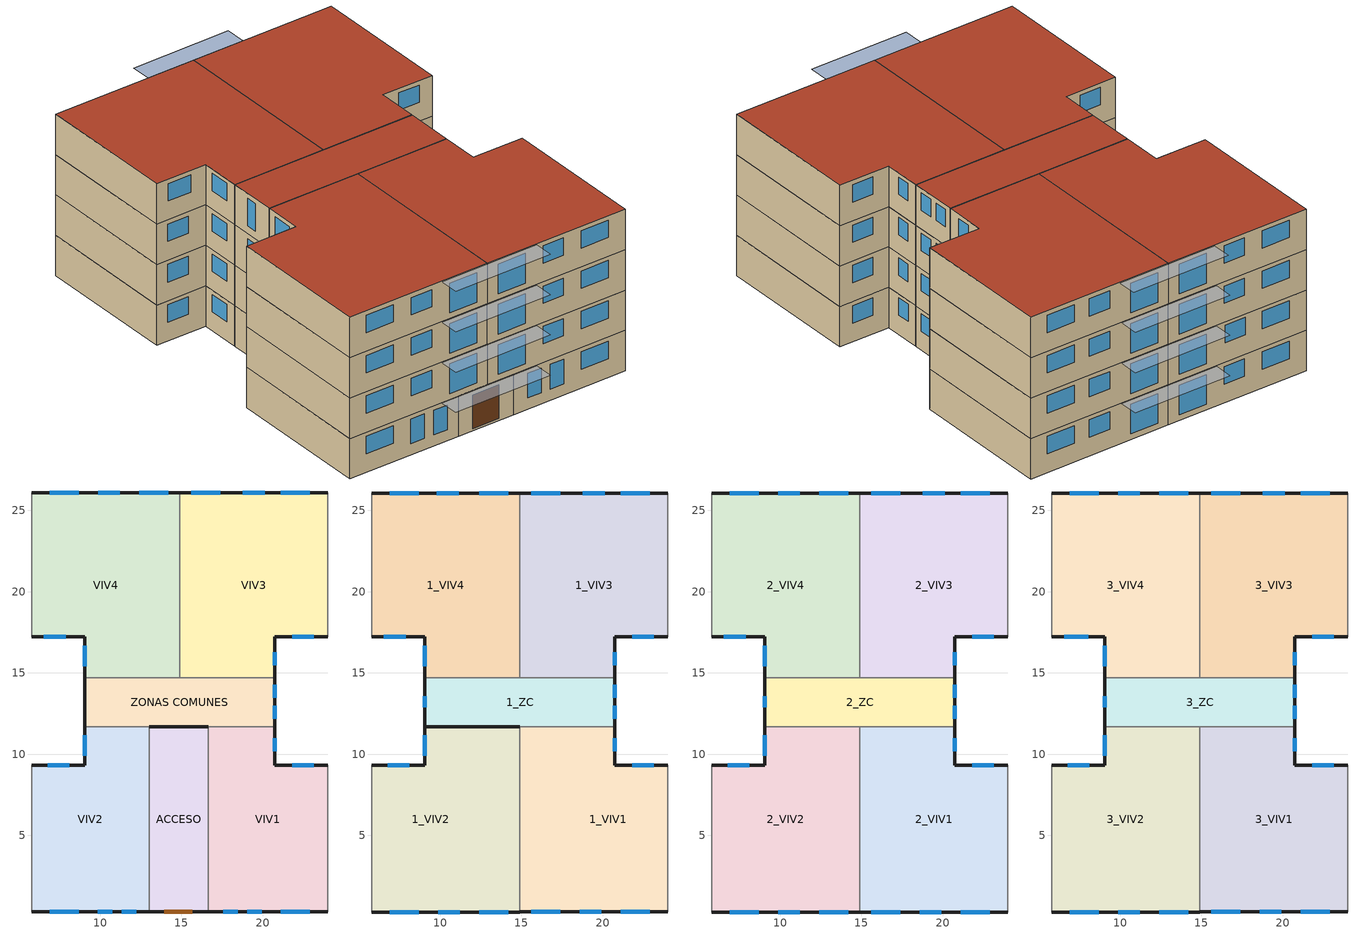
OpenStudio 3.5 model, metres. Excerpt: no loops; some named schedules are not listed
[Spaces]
ZONAS COMUNES
 floor ground: 20.76,14.69 20.76,11.67 9.04,11.67 9.04,14.69 z0
 wall outside: 20.76,11.67 20.76,14.69 / 9.04,14.69 9.04,11.67 z0:2.5; 16.65,11.67,2.5 13.01,11.67,0 16.65,11.67,0; 13.01,11.67,2.5 13.01,11.67,0 16.65,11.67,2.5
 wall to VIV2: 9.04,11.67 13.01,11.67 z0:2.5
 wall to VIV1: 16.65,11.67 20.76,11.67 z0:2.5
 wall to VIV3: 20.76,14.69 14.9,14.69 z0:2.5
 wall to VIV4: 14.9,14.69 9.04,14.69 z0:2.5
 window: 20.76,12.17 20.76,12.97 / 20.76,13.46 20.76,14.26 z1.16:2.24
VIV4
 floor ground: 14.9,26.07 14.9,14.69 9.04,14.69 9.04,17.23 5.79,17.23 5.79,26.07 z0
 wall outside: 14.9,26.07 5.79,26.07 / 5.79,17.23 9.04,17.23 9.04,14.69 z0:2.5
 wall to VIV3: 14.9,14.69 14.9,26.07 z0:2.5
 wall adiabatic (CTE_2013_Medianera_D): 5.79,26.07 5.79,17.23 z0:2.5
 window: 9.04,16.66 9.04,15.41 / 8.69,26.07 6.9,26.07 / 11.21,26.07 9.87,26.07 / 6.54,17.23 7.89,17.23 z1.16:2.24; 14.19,26.07 12.4,26.07 z0.36:2.19
VIV2
 floor ground: 13.01,11.67 13.01,0.28 5.79,0.28 5.79,9.32 9.04,9.32 9.04,11.67 z0
 wall outside: 5.79,0.28 13.01,0.28 / 9.04,11.67 9.04,9.32 5.79,9.32 z0:2.5
 wall to ACCESO: 13.01,0.28 13.01,11.67 z0:2.5
 wall adiabatic (CTE_2013_Medianera_D): 5.79,9.32 5.79,0.28 z0:2.5
 window: 11.34,0.28 12.24,0.28 / 9.84,0.28 10.74,0.28 z0.69:2.21; 6.9,0.28 8.69,0.28 / 9.04,11.15 9.04,9.9 / 8.11,9.32 6.77,9.32 z1.16:2.24
VIV1
 floor ground: 20.76,11.67 20.76,9.32 24.01,9.32 24.01,0.28 16.65,0.28 16.65,11.67 z0
 wall outside: 16.65,0.28 24.01,0.28 / 24.01,9.32 20.76,9.32 20.76,11.67 z0:2.5
 wall adiabatic (CTE_2013_Medianera_D): 24.01,0.28 24.01,9.32 z0:2.5
 wall to ACCESO: 16.65,11.67 16.65,0.28 z0:2.5
 window: 21.12,0.28 22.91,0.28 / 23.16,9.32 21.82,9.32 z1.16:2.24; 19.06,0.28 19.96,0.28 / 17.56,0.28 18.46,0.28 z0.69:2.21; 20.76,10.19 20.76,10.99 z1.2:2.28
ACCESO
 floor ground: 16.65,11.67 16.65,0.28 13.01,0.28 13.01,11.67 z0
 wall outside: 16.65,11.67 13.01,11.67 / 13.01,0.28 16.65,0.28 z0:2.5
 door: 13.95,0.28 15.66,0.28 z0.12:2.19
VIV3
 floor ground: 24.01,26.07 24.01,17.23 20.76,17.23 20.76,14.69 14.9,14.69 14.9,26.07 z0
 wall outside: 24.01,26.07 14.9,26.07 / 20.76,14.69 20.76,17.23 24.01,17.23 z0:2.5
 wall adiabatic (CTE_2013_Medianera_D): 24.01,17.23 24.01,26.07 z0:2.5
 window: 17.41,26.07 15.62,26.07 z0.36:2.19; 20.13,26.07 18.79,26.07 / 22.91,26.07 21.12,26.07 / 20.76,15.46 20.76,16.27 / 21.81,17.23 23.15,17.23 z1.16:2.24
1_ZC
 floor to ZONAS COMUNES: 20.76,14.69 20.76,11.67 9.04,11.67 9.04,14.69 z2.5
 wall outside: 9.04,14.69 9.04,11.67 / 20.76,11.67 20.76,14.69 z2.5:5
 wall to 1_VIV3: 20.76,14.69 14.9,14.69 z2.5:5
 wall to 1_VIV4: 14.9,14.69 9.04,14.69 z2.5:5
 wall to 1_VIV1: 14.9,11.67,5 14.9,11.67,2.5 19.92,11.67,4.64 20.76,11.67,4.5 20.76,11.67,5
 wall to 1_VIV2: 9.04,11.67 14.9,11.67 z2.5:5
 window: 9.04,13.56 9.04,12.89 z3:4.7; 20.76,12.17 20.76,12.97 / 20.76,13.46 20.76,14.26 z3.66:4.74
1_VIV2
 floor to VIV2: 13.01,11.67 13.01,0.28 5.79,0.28 5.79,9.32 9.04,9.32 9.04,11.67 z2.5
 floor to ACCESO: 14.9,11.67 14.9,0.28 13.01,0.28 13.01,11.67 z2.5
 wall outside: 5.79,0.28 14.9,0.28 / 9.04,11.67 9.04,9.32 5.79,9.32 z2.5:5; 14.9,11.67,5 14.9,11.67,2.5 10.16,11.67,2.5 9.04,11.67,4.32 9.04,11.67,5; 14.9,11.67,5 14.9,11.67,2.5 14.18,11.67,2.5 10.17,11.67,4.52 12.88,11.67,5
 wall to 1_VIV1: 14.9,0.28 14.9,11.67 z2.5:5
 wall adiabatic (CTE_2013_Medianera_D): 5.79,9.32 5.79,0.28 z2.5:5
 window: 12.4,0.28 14.19,0.28 z2.86:4.69; 9.87,0.28 11.21,0.28 / 6.9,0.28 8.69,0.28 / 9.04,11.15 9.04,9.9 / 8.11,9.32 6.77,9.32 z3.66:4.74
1_VIV4
 floor to VIV4: 14.9,26.07 14.9,14.69 9.04,14.69 9.04,17.23 5.79,17.23 5.79,26.07 z2.5
 wall outside: 14.9,26.07 5.79,26.07 / 5.79,17.23 9.04,17.23 9.04,14.69 z2.5:5
 wall to 1_VIV3: 14.9,14.69 14.9,26.07 z2.5:5
 wall adiabatic (CTE_2013_Medianera_D): 5.79,26.07 5.79,17.23 z2.5:5
 window: 14.19,26.07 12.4,26.07 z2.86:4.69; 8.69,26.07 6.9,26.07 / 9.04,16.66 9.04,15.41 z3.66:4.74; 6.54,17.23 7.89,17.23 z3.65:4.74; 11.15,26.07 9.81,26.07 z3.71:4.78
1_VIV3
 floor to VIV3: 24.01,26.07 24.01,17.23 20.76,17.23 20.76,14.69 14.9,14.69 14.9,26.07 z2.5
 wall outside: 24.01,26.07 14.9,26.07 / 20.76,14.69 20.76,17.23 24.01,17.23 z2.5:5
 wall adiabatic (CTE_2013_Medianera_D): 24.01,17.23 24.01,26.07 z2.5:5
 window: 17.41,26.07 15.62,26.07 z2.86:4.69; 20.13,26.07 18.79,26.07 / 22.91,26.07 21.12,26.07 / 20.76,15.46 20.76,16.27 / 21.81,17.23 23.15,17.23 z3.66:4.74
1_VIV1
 floor to VIV1: 20.76,11.67 20.76,9.32 24.01,9.32 24.01,0.28 16.65,0.28 16.65,11.67 z2.5
 floor to ACCESO: 16.65,11.67 16.65,0.28 14.9,0.28 14.9,11.67 z2.5
 wall outside: 24.01,9.32 20.76,9.32 20.76,11.67 / 14.9,0.28 24.01,0.28 z2.5:5
 wall adiabatic (CTE_2013_Medianera_D): 24.01,0.28 24.01,9.32 z2.5:5
 window: 20.76,10.17 20.76,10.97 / 23.16,9.32 21.82,9.32 / 21.12,0.28 22.91,0.28 / 18.59,0.28 19.93,0.28 z3.66:4.74; 15.62,0.28 17.41,0.28 z2.86:4.69
2_VIV4
 floor to 1_VIV4: 14.9,26.07 14.9,14.69 9.04,14.69 9.04,17.23 5.79,17.23 5.79,26.07 z5
 wall outside: 5.79,17.23 9.04,17.23 9.04,14.69 / 14.9,26.07 5.79,26.07 z5:7.5
 wall to 2_ZC: 9.04,14.69 14.9,14.69 z5:7.5
 wall to 2_VIV3: 14.9,14.69 14.9,26.07 z5:7.5
 wall adiabatic (CTE_2013_Medianera_D): 5.79,26.07 5.79,17.23 z5:7.5
 window: 11.21,26.07 9.87,26.07 / 8.69,26.07 6.9,26.07 / 9.04,16.66 9.04,15.41 / 6.54,17.23 7.89,17.23 z6.16:7.24; 14.19,26.07 12.4,26.07 z5.36:7.19
2_VIV1
 floor to 1_VIV1: 20.76,11.67 20.76,9.32 24.01,9.32 24.01,0.28 14.9,0.28 14.9,11.67 z5
 wall outside: 24.01,9.32 20.76,9.32 20.76,11.67 / 14.9,0.28 24.01,0.28 z5:7.5
 wall adiabatic (CTE_2013_Medianera_D): 24.01,0.28 24.01,9.32 z5:7.5
 wall to 2_VIV2: 14.9,11.67 14.9,0.28 z5:7.5
 wall to 2_ZC: 20.76,11.67 14.9,11.67 z5:7.5
 window: 20.76,10.17 20.76,10.97 / 18.59,0.28 19.93,0.28 / 21.12,0.28 22.91,0.28 / 23.16,9.32 21.82,9.32 z6.16:7.24; 15.62,0.28 17.41,0.28 z5.36:7.19
2_VIV2
 floor to 1_VIV2: 14.9,11.67 14.9,0.28 5.79,0.28 5.79,9.32 9.04,9.32 9.04,11.67 z5
 wall outside: 9.04,11.67 9.04,9.32 5.79,9.32 / 5.79,0.28 14.9,0.28 z5:7.5
 wall adiabatic (CTE_2013_Medianera_D): 5.79,9.32 5.79,0.28 z5:7.5
 wall to 2_ZC: 14.9,11.67 9.04,11.67 z5:7.5
 window: 9.04,11.15 9.04,9.9 / 9.87,0.28 11.21,0.28 / 6.9,0.28 8.69,0.28 / 8.11,9.32 6.77,9.32 z6.16:7.24; 12.4,0.28 14.19,0.28 z5.36:7.19
2_VIV3
 floor to 1_VIV3: 24.01,26.07 24.01,17.23 20.76,17.23 20.76,14.69 14.9,14.69 14.9,26.07 z5
 wall outside: 24.01,26.07 14.9,26.07 / 20.76,14.69 20.76,17.23 24.01,17.23 z5:7.5
 wall adiabatic (CTE_2013_Medianera_D): 24.01,17.23 24.01,26.07 z5:7.5
 wall to 2_ZC: 14.9,14.69 20.76,14.69 z5:7.5
 window: 20.13,26.07 18.79,26.07 / 22.91,26.07 21.12,26.07 / 20.76,15.46 20.76,16.27 / 21.81,17.23 23.15,17.23 z6.16:7.24; 17.41,26.07 15.62,26.07 z5.36:7.19
2_ZC
 floor to 1_ZC: 20.76,14.69 20.76,11.67 9.04,11.67 9.04,14.69 z5
 wall outside: 20.76,11.67 20.76,14.69 / 9.04,14.69 9.04,11.67 z5:7.5
 window: 20.76,12.17 20.76,12.97 / 20.76,13.46 20.76,14.26 z6.16:7.24; 9.04,13.56 9.04,12.89 z5.5:7.2
3_ZC
 floor to 2_ZC: 20.76,14.69 20.76,11.67 9.04,11.67 9.04,14.69 z7.5
 wall outside: 20.76,11.67 20.76,14.69 / 9.04,14.69 9.04,11.67 z7.5:10
 wall to 3_VIV3: 20.76,14.69 14.9,14.69 z7.5:10
 wall to 3_VIV2: 9.04,11.67 14.9,11.67 z7.5:10
 wall to 3_VIV4: 14.9,14.69 9.04,14.69 z7.5:10
 wall to 3_VIV1: 14.9,11.67 20.76,11.67 z7.5:10
 window: 20.76,12.17 20.76,12.97 / 20.76,13.46 20.76,14.26 z8.66:9.74; 9.04,13.56 9.04,12.89 z8:9.7
 roof outside: 20.76,11.67 20.76,14.69 9.04,14.69 9.04,11.67 z10
3_VIV2
 floor to 2_VIV2: 14.9,11.67 14.9,0.28 5.79,0.28 5.79,9.32 9.04,9.32 9.04,11.67 z7.5
 wall outside: 5.79,0.28 14.9,0.28 / 9.04,11.67 9.04,9.32 5.79,9.32 z7.5:10
 wall adiabatic (CTE_2013_Medianera_D): 5.79,9.32 5.79,0.28 z7.5:10
 wall to 3_VIV1: 14.9,0.28 14.9,11.67 z7.5:10
 window: 12.4,0.28 14.19,0.28 z7.86:9.69; 6.9,0.28 8.69,0.28 / 9.87,0.28 11.21,0.28 / 9.04,11.15 9.04,9.9 / 8.11,9.32 6.77,9.32 z8.66:9.74
 roof outside: 14.9,0.28 14.9,11.67 9.04,11.67 9.04,9.32 5.79,9.32 5.79,0.28 z10
3_VIV3
 floor to 2_VIV3: 24.01,26.07 24.01,17.23 20.76,17.23 20.76,14.69 14.9,14.69 14.9,26.07 z7.5
 wall outside: 20.76,14.69 20.76,17.23 24.01,17.23 / 24.01,26.07 14.9,26.07 z7.5:10
 wall adiabatic (CTE_2013_Medianera_D): 24.01,17.23 24.01,26.07 z7.5:10
 wall to 3_VIV4: 14.9,26.07 14.9,14.69 z7.5:10
 window: 20.76,15.46 20.76,16.27 / 20.13,26.07 18.79,26.07 / 22.91,26.07 21.12,26.07 / 21.81,17.23 23.15,17.23 z8.66:9.74; 17.41,26.07 15.62,26.07 z7.86:9.69
 roof outside: 20.76,14.69 20.76,17.23 24.01,17.23 24.01,26.07 14.9,26.07 14.9,14.69 z10
3_VIV1
 floor to 2_VIV1: 20.76,11.67 20.76,9.32 24.01,9.32 24.01,0.28 14.9,0.28 14.9,11.67 z7.5
 wall outside: 14.9,0.28 24.01,0.28 / 24.01,9.32 20.76,9.32 20.76,11.67 z7.5:10
 wall adiabatic (CTE_2013_Medianera_D): 24.01,0.28 24.01,9.32 z7.5:10
 window: 20.76,10.17 20.76,10.97 / 18.59,0.28 19.93,0.28 / 21.12,0.28 22.91,0.28 / 23.16,9.32 21.82,9.32 z8.66:9.74; 15.62,0.28 17.41,0.28 z7.86:9.69
 roof outside: 24.01,0.28 24.01,9.32 20.76,9.32 20.76,11.67 14.9,11.67 14.9,0.28 z10
3_VIV4
 floor to 2_VIV4: 14.9,26.07 14.9,14.69 9.04,14.69 9.04,17.23 5.79,17.23 5.79,26.07 z7.5
 wall outside: 5.79,17.23 9.04,17.23 9.04,14.69 / 14.9,26.07 5.79,26.07 z7.5:10
 wall adiabatic (CTE_2013_Medianera_D): 5.79,26.07 5.79,17.23 z7.5:10
 window: 9.04,16.66 9.04,15.41 / 8.69,26.07 6.9,26.07 / 11.21,26.07 9.87,26.07 / 6.55,17.23 8.04,17.23 z8.66:9.74; 14.19,26.07 12.4,26.07 z7.86:9.69
 roof outside: 14.9,14.69 14.9,26.07 5.79,26.07 5.79,17.23 9.04,17.23 9.04,14.69 z10
shading: 18.03,26.07 18.03,27.32 11.78,27.32 11.78,26.07 z2.5; 18.03,26.07 18.03,27.32 11.78,27.32 11.78,26.07 z5; 18.03,26.07 18.03,27.32 11.78,27.32 11.78,26.07 z7.5; 11.85,-0.97 18.1,-0.97 18.1,0.28 11.85,0.28 z2.5; 11.85,-0.97 18.1,-0.97 18.1,0.28 11.85,0.28 z5; 11.85,-0.97 18.1,-0.97 18.1,0.28 11.85,0.28 z7.5; 18.14,26.07 18.14,27.32 11.89,27.32 11.89,26.07 z10; 18.11,-0.97 18.11,0.28 11.86,0.28 11.86,-0.97 z10; 18.03,26.07 18.03,27.32 11.78,27.32 11.78,26.07 z2.5
[Site]
D3_peninsula: Latitude {deg}=40.68; Longitude {deg}=-4.13; Time Zone {hr}=1; Elevation {m}=667; Terrain=City
[Building]
ResBloque01_EN0V0: North Axis {deg}=0; Space Type=CTE_AR24B; Default Schedule Set=CTE_R24B; Standards Number of Stories=4; Standards Number of Above Ground Stories=4; Standards Number of Living Units=16; Nominal Floor to Ceiling Height {m}=3.2
[ClimateZones]
Climate Zone Institution Name 1=ASHRAE; Climate Zone Document Name 1=ANSI/ASHRAE Standard 169; Climate Zone Document Year 1=2006; Climate Zone Institution Name 2=CEC; Climate Zone Document Name 2=California Climate Zone Descriptions; Climate Zone Document Year 2=1995
[SizingPeriod:DesignDay] Barometric Pressure {Pa}=100965; Wind Speed {m/s}=2.8; Wind Direction {deg}=0; Rain Indicator=No; Snow Indicator=No; Day of Month=15; Humidity Condition Type=DewPoint; Dry-Bulb Temperature Range Modifier Type=DefaultMultipliers; Solar Model Indicator=ASHRAEClearSky
Name | Maximum Dry-Bulb Temperature {C} | Daily Dry-Bulb Temperature Range {deltaC} | Sky Clearness | Month | Day Type | Daylight Saving Time Indicator | Wetbulb or DewPoint at Maximum Dry-Bulb {C}
Winter 0.4% Dry Bulb Temperature | 6.7 | 9.8 | 0 | 1 | WinterDesignDay | No | -4.9
Summer 99.6% Dry Bulb Temperature | 34.1 | 12.6 | 1 | 7 | SummerDesignDay | Yes | 10.7
[Material] Thermal Absorptance=0.6; Solar Absorptance=0.6; Visible Absorptance=0.6
Name | Roughness | Thickness {m} | Conductivity {W/m-K} | Density {kg/m3} | Specific Heat {J/kg-K}
0_Mobiliario_Residencial | MediumRough | 0.1 | 1000 | 450 | 1200
CTE_Ref_Enlucido de yeso [1000 < d < 1300] | Rough | 0.015 | 0.57 | 1100 | 1000
CTE_Ref_Fábrica de tabicón cerámico de LH doble [60 mm < e < 90 mm] | Rough | 0.07 | 0.44 | 930 | 1000
[WindowMaterial:SimpleGlazingSystem]
CTE_2013_soloVidrio_D_2.61: U-Factor {W/m2-K}=2.61; Solar Heat Gain Coefficient=0.75
[WindowMaterial:Shade]
CTE_Sombra estacional_Persiana: Solar Transmittance=0.7; Solar Reflectance=0.1; Visible Transmittance=0.7; Visible Reflectance=0.1; Thermal Hemispherical Emissivity=0.15; Thermal Transmittance=0.7; Thickness {m}=0.000999998; Conductivity {W/m-K}=0.1; Shade to Glass Distance {m}=0.05; Airflow Permeability=0.7
[Material:NoMass]
Aisl_2013_D_Medianeras: Roughness=Smooth; Thermal Resistance {m2-K/W}=0.546; Thermal Absorptance=0.6; Solar Absorptance=0.6; Visible Absorptance=0.6
[Construction]
CTE_2013_Huecos_D_con_persiana: CTE_Sombra estacional_Persiana, CTE_2013_soloVidrio_D_2.61
CTE_2013_Medianera_D: CTE_Ref_Enlucido de yeso [1000 < d < 1300], CTE_Ref_Fábrica de tabicón cerámico de LH doble [60 mm < e < 90 mm], Aisl_2013_D_Medianeras, CTE_Ref_Fábrica de tabicón cerámico de LH doble [60 mm < e < 90 mm], CTE_Ref_Enlucido de yeso [1000 < d < 1300]
CTE_Res_Mobiliario: 0_Mobiliario_Residencial
[People:Definition]
CTER24B_QOCUB: Number of People Calculation Method=Area/Person; Space Floor Area per Person {m2/person}=33; Fraction Radiant=0.3; Sensible Heat Fraction=0.61
[ElectricEquipment:Definition]
CTER24B_QEQUB: Design Level Calculation Method=Watts/Area; Watts per Space Floor Area {W/m2}=2.2; Fraction Latent=0; Fraction Radiant=0.7; Fraction Lost=0
[InternalMass:Definition]
CTER24B_QMOB: Construction=CTE_Res_Mobiliario; Design Level Calculation Method=SurfaceArea/Area; Surface Area per Space Floor Area=1
[Lights:Definition]
CTER24B_QILU: Design Level Calculation Method=Watts/Area; Watts per Space Floor Area {W/m2}=2.2; Fraction Radiant=0.8
[SpaceType]
CTE_AR24B: Default Schedule Set=CTE_R24B
[People]
People 1: People Definition=CTER24B_QOCUB; Space or SpaceType=CTE_AR24B
[Lights]
Lights 1: Lights Definition=CTER24B_QILU; Space or SpaceType=CTE_AR24B
[ElectricEquipment]
Electric Equipment 1: Electric Equipment Definition=CTER24B_QEQUB; Space or SpaceType=CTE_AR24B
[InternalMass]
Internal Mass 1: Internal Mass Definition=CTER24B_QMOB; Space or SpaceType=CTE_AR24B
[ThermostatSetpoint:DualSetpoint] Heating Setpoint Temperature Schedule=CTER24B_TCAL; Cooling Setpoint Temperature Schedule=CTER24B_TREF
Thermostat Setpoint Dual Setpoint 22; Thermostat Setpoint Dual Setpoint 23; Thermostat Setpoint Dual Setpoint 24; Thermostat Setpoint Dual Setpoint 25; Thermostat Setpoint Dual Setpoint 26; Thermostat Setpoint Dual Setpoint 27; Thermostat Setpoint Dual Setpoint 28; Thermostat Setpoint Dual Setpoint 29; Thermostat Setpoint Dual Setpoint 30; Thermostat Setpoint Dual Setpoint 31; Thermostat Setpoint Dual Setpoint 32; Thermostat Setpoint Dual Setpoint 33; Thermostat Setpoint Dual Setpoint 34; Thermostat Setpoint Dual Setpoint 35; Thermostat Setpoint Dual Setpoint 36; Thermostat Setpoint Dual Setpoint 37; Thermostat Setpoint Dual Setpoint 38; Thermostat Setpoint Dual Setpoint 39; Thermostat Setpoint Dual Setpoint 40; Thermostat Setpoint Dual Setpoint 41; Thermostat Setpoint Dual Setpoint 42
[Space] Space Type=CTE_AR24B; Default Schedule Set=CTE_R24B
Name | Thermal Zone | Building Story
ZONAS COMUNES | Thermal Zone 0_ZC
2_VIV4 | Thermal Zone 2_VIV4 | Planta 2
3_ZC | Thermal Zone 3_ZC | Planta 3
1_ZC | Thermal Zone 1_ZC | Planta 1
VIV4 | Thermal Zone 0_VIV4 | Planta 0
3_VIV2 | Thermal Zone 3_VIV2 | Planta 3
1_VIV2 | Thermal Zone 1_VIV2 | Planta 1
3_VIV3 | Thermal Zone 3_VIV3 | Planta 3
2_VIV1 | Thermal Zone 2_VIV1 | Planta 2
VIV2 | Thermal Zone 0_VIV2 | Planta 0
2_VIV2 | Thermal Zone 2_VIV2 | Planta 2
VIV1 | Thermal Zone 0_VIV1 | Planta 0
1_VIV4 | Thermal Zone 1_VIV4 | Planta 1
1_VIV3 | Thermal Zone 1_VIV3 | Planta 1
ACCESO | Thermal Zone 0_ACCESO | Planta 0
1_VIV1 | Thermal Zone 1_VIV1 | Planta 1
3_VIV1 | Thermal Zone 3_VIV1 | Planta 3
2_VIV3 | Thermal Zone 2_VIV3 | Planta 2
2_ZC | Thermal Zone 2_ZC | Planta 2
3_VIV4 | Thermal Zone 3_VIV4 | Planta 3
VIV3 | Thermal Zone 0_VIV3 | Planta 0
[ThermalZone] Use Ideal Air Loads=Yes
Name | Thermostat
Thermal Zone 1_VIV1 | Thermostat Setpoint Dual Setpoint 22
Thermal Zone 0_VIV4 | Thermostat Setpoint Dual Setpoint 23
Thermal Zone 1_VIV2 | Thermostat Setpoint Dual Setpoint 24
Thermal Zone 1_VIV4 | Thermostat Setpoint Dual Setpoint 25
Thermal Zone 0_ACCESO | Thermostat Setpoint Dual Setpoint 26
Thermal Zone 3_VIV3 | Thermostat Setpoint Dual Setpoint 27
Thermal Zone 0_VIV1 | Thermostat Setpoint Dual Setpoint 28
Thermal Zone 1_VIV3 | Thermostat Setpoint Dual Setpoint 29
Thermal Zone 0_ZC | Thermostat Setpoint Dual Setpoint 30
Thermal Zone 0_VIV3 | Thermostat Setpoint Dual Setpoint 31
Thermal Zone 2_VIV4 | Thermostat Setpoint Dual Setpoint 32
Thermal Zone 1_ZC | Thermostat Setpoint Dual Setpoint 33
Thermal Zone 2_VIV1 | Thermostat Setpoint Dual Setpoint 34
Thermal Zone 3_VIV1 | Thermostat Setpoint Dual Setpoint 35
Thermal Zone 2_VIV2 | Thermostat Setpoint Dual Setpoint 36
Thermal Zone 3_VIV2 | Thermostat Setpoint Dual Setpoint 37
Thermal Zone 3_VIV4 | Thermostat Setpoint Dual Setpoint 38
Thermal Zone 3_ZC | Thermostat Setpoint Dual Setpoint 39
Thermal Zone 2_VIV3 | Thermostat Setpoint Dual Setpoint 40
Thermal Zone 2_ZC | Thermostat Setpoint Dual Setpoint 41
Thermal Zone 0_VIV2 | Thermostat Setpoint Dual Setpoint 42
[Sizing:Zone] Zone Cooling Design Supply Air Temperature Input Method=SupplyAirTemperature; Zone Cooling Design Supply Air Temperature {C}=14; Zone Cooling Design Supply Air Temperature Difference {deltaC}=11.11; Zone Heating Design Supply Air Temperature Input Method=SupplyAirTemperature; Zone Heating Design Supply Air Temperature {C}=40; Zone Heating Design Supply Air Temperature Difference {deltaC}=11.11; Zone Cooling Design Supply Air Humidity Ratio {kg-H2O/kg-air}=0.0085; Zone Heating Design Supply Air Humidity Ratio {kg-H2O/kg-air}=0.008; Cooling Design Air Flow Method=DesignDay; Heating Design Air Flow Method=DesignDay; Account for Dedicated Outdoor Air System=No; Dedicated Outdoor Air System Control Strategy=NeutralSupplyAir; Dedicated Outdoor Air Low Setpoint Temperature for Design {C}=autosize; Dedicated Outdoor Air High Setpoint Temperature for Design {C}=autosize; Zone Load Sizing Method=Sensible Load Only No Latent Load; Zone Latent Cooling Design Supply Air Humidity Ratio Input Method=HumidityRatioDifference; Zone Cooling Design Supply Air Humidity Ratio Difference {kgWater/kgDryAir}=0.005; Zone Latent Heating Design Supply Air Humidity Ratio Input Method=HumidityRatioDifference; Zone Humidification Design Supply Air Humidity Ratio Difference {kgWater/kgDryAir}=0.005
Thermal Zone 1_VIV1; Thermal Zone 0_VIV4; Thermal Zone 1_VIV2; Thermal Zone 1_VIV4; Thermal Zone 0_ACCESO; Thermal Zone 3_VIV3; Thermal Zone 0_VIV1; Thermal Zone 1_VIV3; Thermal Zone 0_ZC; Thermal Zone 0_VIV3; Thermal Zone 2_VIV4; Thermal Zone 1_ZC; Thermal Zone 2_VIV1; Thermal Zone 3_VIV1; Thermal Zone 2_VIV2; Thermal Zone 3_VIV2; Thermal Zone 3_VIV4; Thermal Zone 3_ZC
[BuildingStory]
Name | Nominal Z Coordinate {m}
Planta 0 | 0
Planta 1 | 3.5
Planta 2 | 7
Planta 3 | 10.5
[DefaultScheduleSet]
CTE_R24B: Number of People Schedule=CTER24B_HOCU; People Activity Level Schedule=CTER24B_HACT; Lighting Schedule=CTER24B_HILU; Electric Equipment Schedule=CTER24B_HEQU; Hot Water Equipment Schedule=CTER24B_ACS_Demanda; Infiltration Schedule=CTER24B_HINF
[ShadingControl] Shading Device Material=CTE_Sombra estacional_Persiana; Multiple Surface Control Type=Sequential
Name | Shading Type | Construction with Shading | Shading Control Type | Schedule | Shading Control Is Scheduled | Sub Surface Name 1
Shading Control 1 | ExteriorShade | CTE_2013_Huecos_D_con_persiana | OnIfScheduleAllows | CTER24B_SombraEstacional | Yes | Sub Surface 2
Shading Control 2 | InteriorShade
